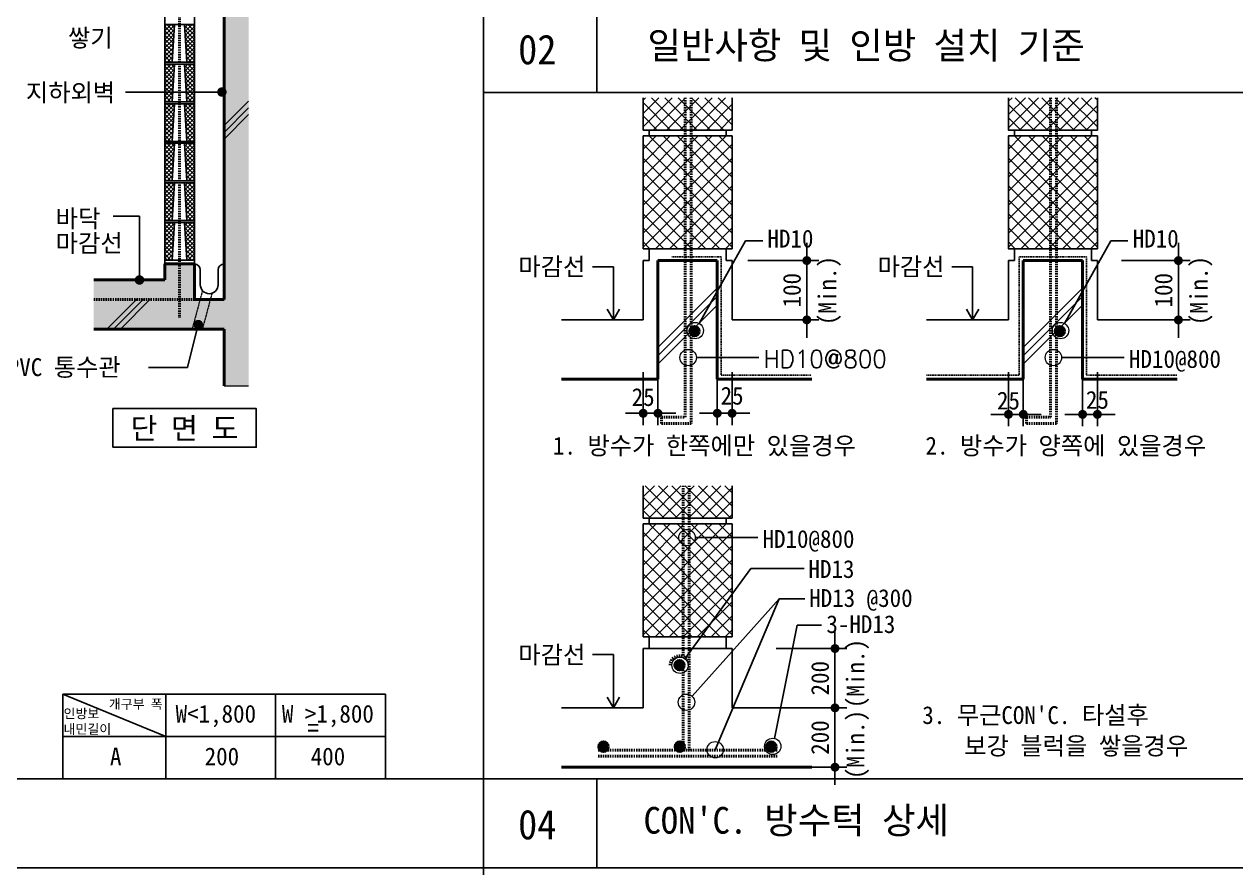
# Model space of a CAD drawing. Header units: millimetres. Extents: x 209 to 75467, y 6568 to 12199.
# Drawn here: x 29470 to 31514, y 9373 to 10794 of the extents above; entities that cross this region are included whole.
import ezdxf
from ezdxf.enums import TextEntityAlignment as Align

# ---------------------------------------------------------------- set-up
doc = ezdxf.new("R2010")
doc.units = ezdxf.units.MM
doc.header["$MEASUREMENT"] = 0
doc.linetypes.add('HID', pattern=[2, 1.1, -0.9])
doc.linetypes.add('HIDDEN', pattern=[0.375, 0.25, -0.125])
doc.layers.get('0').update_dxf_attribs({"linetype": 'CONTINUOUS'})
for name, color, linetype, lineweight in [('A-CONC-LIN1', 2, 'CONTINUOUS', 40), ('A-DIMS', 7, 'CONTINUOUS', 25), ('A-MKXS-LEAD', 7, 'CONTINUOUS', 25), ('A-MKXS-TEXT1', 3, 'CONTINUOUS', 25), ('A-MKXX-SYMB', 7, 'CONTINUOUS', 25), ('A-SECT-LIN1', 4, 'CONTINUOUS', 25), ('A-WAXM-BLOC', 3, 'CONTINUOUS', 25), ('A-XXXX-HATC', 8, 'CONTINUOUS', 18), ('A-XXXX-HID', 8, 'HIDDEN', 18), ('A-XXXX-TABL', 7, 'CONTINUOUS', 25), ('S-RBAR', 2, 'CONTINUOUS', 40)]:
    doc.layers.add(name, color=color, linetype=linetype, lineweight=lineweight)
doc.layers.add('A-XXXX-SOLD', color=252, linetype='CONTINUOUS')
doc.layers.add('CA-ANNO-TEXT', color=3, linetype='CONTINUOUS')
doc.styles.add('HY울릉도L', font='H2GTRE.TTF')
doc.styles.get("Standard").update_dxf_attribs({"font": 'SIMPLEX.shx'})
doc.styles.add('돋움체', font='')
doc.styles.get('돋움체').set_extended_font_data('DotumChe')
doc.dimstyles.new('CDIM', dxfattribs={"dimtxt": 3, "dimasz": 1.5, "dimexe": 2, "dimexo": 1, "dimgap": 1, "dimtad": 1, "dimdec": 0, "dimrnd": 0.5, "dimzin": 0, "dimdsep": 32, "dimlunit": 6, "dimtxsty": 'HY울릉도L', "dimblk1": '_CIDOT', "dimblk2": '_CIDOT', "dimsah": 1, "dimcen": 5.5, "dimclrd": 2, "dimclre": 2, "dimclrt": 7, "dimadec": 0, "dimazin": 0, "dimtfac": 1, "dimtdec": 0, "dimtix": 1, "dimtmove": 2, "dimatfit": 1, "dimldrblk": '_CIDOT', "dimfxl": 1, "dimtolj": 1, "dimtzin": 0, "dimlwd": -1, "dimarcsym": 0})
pattern_1 = [(45, (29795.736, -186782.403), (-11.2253202, 11.2253202), []), (135, (29795.736, -186782.403), (-11.2253202, -11.2253202), [])]
pattern_2 = [(45, (29793.767, -186923.764), (-11.2253202, 11.2253202), []), (135, (29793.767, -186923.764), (-11.2253202, -11.2253202), [])]
pattern_3 = [(45, (29264.355, -186926.358), (-11.2253202, 11.2253202), []), (135, (29264.355, -186926.358), (-11.2253202, -11.2253202), [])]

# ---------------------------------------------------------------- blocks, each defined once
blk = doc.blocks.new('*X8')
at = {"color": 0}
for p, q in [((16418.4, 2488.4), (16838.6, 2908.6)), ((16418.4, 2559.2), (16767.8, 2908.6)), ((16418.4, 2629.9), (16697.1, 2908.6)), ((16418.4, 2700.6), (16626.4, 2908.6)), ((16418.4, 2771.3), (16555.7, 2908.6)), ((16418.4, 2842), (16485, 2908.6)), ((16418.4, 2417.7), (16868.4, 2867.7)), ((16418.4, 2347), (16868.4, 2797)), ((16480.7, 2338.6), (16868.4, 2726.3)), ((16551.4, 2338.6), (16868.4, 2655.6)), ((16622.1, 2338.6), (16868.4, 2584.9)), ((16692.8, 2338.6), (16868.4, 2514.2)), ((16763.5, 2338.6), (16868.4, 2443.5)), ((16834.2, 2338.6), (16868.4, 2372.8))]:
    blk.add_line(p, q, dxfattribs=at)
blk = doc.blocks.new('_CIDOT')
at = {"color": 0, "linetype": 'ByBlock'}
blk.add_line((2, 0), (-1, 0), dxfattribs=at)
at = {"color": 0, "linetype": 'ByBlock', "const_width": 0.5}
blk.add_lwpolyline([(-0.25, 0, 1), (0.25, 0, 1)], format="xyb", close=True, dxfattribs=at)
blk = doc.blocks.new('*D427')
at = {"layer": 'A-DIMS', "lineweight": -2, "transparency": 16777216}
for p, q in [((30514.3, 10207.9), (30514.3, 10118.5)), ((30539.3, 10207.9), (30539.3, 10118.5))]:
    blk.add_line(p, q, dxfattribs=at)
at = {"layer": 'A-DIMS', "transparency": 16777216}
for p, q in [((30499.3, 10138.5), (30484.3, 10138.5)), ((30514.3, 10138.5), (30539.3, 10138.5)), ((30554.3, 10138.5), (30569.3, 10138.5))]:
    blk.add_line(p, q, dxfattribs=at)
at = {"layer": 'A-DIMS', "transparency": 16777216, "xscale": 15, "yscale": 15, "zscale": 15}
blk.add_blockref('_CIDOT', (30514.3, 10138.5), dxfattribs=at)
at = {"layer": 'A-DIMS', "transparency": 16777216, "xscale": 15, "yscale": 15, "zscale": 15, "rotation": 180}
blk.add_blockref('_CIDOT', (30539.3, 10138.5), dxfattribs=at)
at = {"layer": 'A-DIMS', "color": 3, "transparency": 16777216, "insert": (30514.3, 10165.6), "char_height": 30, "attachment_point": 5, "style": '돋움체'}
blk.add_mtext('\\A1;25', dxfattribs=at)
blk = doc.blocks.new('*D428')
at = {"layer": 'A-DIMS', "lineweight": -2, "transparency": 16777216}
for p, q in [((30639.3, 10207.9), (30639.3, 10118.5)), ((30664.3, 10207.9), (30664.3, 10118.5))]:
    blk.add_line(p, q, dxfattribs=at)
at = {"layer": 'A-DIMS', "transparency": 16777216}
for p, q in [((30624.3, 10138.5), (30609.3, 10138.5)), ((30639.3, 10138.5), (30664.3, 10138.5)), ((30679.3, 10138.5), (30694.3, 10138.5))]:
    blk.add_line(p, q, dxfattribs=at)
at = {"layer": 'A-DIMS', "transparency": 16777216, "xscale": 15, "yscale": 15, "zscale": 15}
blk.add_blockref('_CIDOT', (30639.3, 10138.5), dxfattribs=at)
at = {"layer": 'A-DIMS', "transparency": 16777216, "xscale": 15, "yscale": 15, "zscale": 15, "rotation": 180}
blk.add_blockref('_CIDOT', (30664.3, 10138.5), dxfattribs=at)
at = {"layer": 'A-DIMS', "color": 3, "transparency": 16777216, "insert": (30664.3, 10167.9), "char_height": 30, "attachment_point": 5, "style": '돋움체'}
blk.add_mtext('\\A1;25', dxfattribs=at)
blk = doc.blocks.new('*D429')
at = {"layer": 'A-DIMS', "lineweight": -2, "transparency": 16777216}
for p, q in [((30691.1, 10395.9), (30810.3, 10395.9)), ((30691.1, 10295.9), (30810.3, 10295.9))]:
    blk.add_line(p, q, dxfattribs=at)
at = {"layer": 'A-DIMS', "transparency": 16777216}
blk.add_line((30790.3, 10310.9), (30790.3, 10380.9), dxfattribs=at)
at = {"layer": 'A-DIMS', "transparency": 16777216, "xscale": 15, "yscale": 15, "zscale": 15}
for p, rotation in [((30790.3, 10395.9), 90), ((30790.3, 10295.9), 270)]:
    blk.add_blockref('_CIDOT', p, dxfattribs=dict(at, rotation=rotation))
at = {"layer": 'A-DIMS', "color": 3, "transparency": 16777216, "insert": (30765.3, 10345.9), "char_height": 30, "attachment_point": 5, "rotation": 90, "style": '돋움체'}
blk.add_mtext('\\A1;100', dxfattribs=at)
blk = doc.blocks.new('*D430')
at = {"layer": 'A-DIMS', "lineweight": -2, "transparency": 16777216}
for p, q in [((31255.4, 10207.9), (31255.4, 10116.7)), ((31280.4, 10207.9), (31280.4, 10116.7))]:
    blk.add_line(p, q, dxfattribs=at)
at = {"layer": 'A-DIMS', "transparency": 16777216}
for p, q in [((31240.4, 10136.7), (31225.4, 10136.7)), ((31255.4, 10136.7), (31280.4, 10136.7)), ((31295.4, 10136.7), (31310.4, 10136.7))]:
    blk.add_line(p, q, dxfattribs=at)
at = {"layer": 'A-DIMS', "transparency": 16777216, "xscale": 15, "yscale": 15, "zscale": 15}
blk.add_blockref('_CIDOT', (31255.4, 10136.7), dxfattribs=at)
at = {"layer": 'A-DIMS', "transparency": 16777216, "xscale": 15, "yscale": 15, "zscale": 15, "rotation": 180}
blk.add_blockref('_CIDOT', (31280.4, 10136.7), dxfattribs=at)
at = {"layer": 'A-DIMS', "color": 3, "transparency": 16777216, "insert": (31280.4, 10160.9), "char_height": 30, "attachment_point": 5, "style": '돋움체'}
blk.add_mtext('\\A1;25', dxfattribs=at)
blk = doc.blocks.new('*D431')
at = {"layer": 'A-DIMS', "lineweight": -2, "transparency": 16777216}
for p, q in [((31130.4, 10207.9), (31130.4, 10116.7)), ((31155.4, 10207.9), (31155.4, 10116.7))]:
    blk.add_line(p, q, dxfattribs=at)
at = {"layer": 'A-DIMS', "transparency": 16777216}
for p, q in [((31115.4, 10136.7), (31100.4, 10136.7)), ((31130.4, 10136.7), (31155.4, 10136.7)), ((31170.4, 10136.7), (31185.4, 10136.7))]:
    blk.add_line(p, q, dxfattribs=at)
at = {"layer": 'A-DIMS', "transparency": 16777216, "xscale": 15, "yscale": 15, "zscale": 15}
blk.add_blockref('_CIDOT', (31130.4, 10136.7), dxfattribs=at)
at = {"layer": 'A-DIMS', "transparency": 16777216, "xscale": 15, "yscale": 15, "zscale": 15, "rotation": 180}
blk.add_blockref('_CIDOT', (31155.4, 10136.7), dxfattribs=at)
at = {"layer": 'A-DIMS', "color": 3, "transparency": 16777216, "insert": (31130.4, 10159.7), "char_height": 30, "attachment_point": 5, "style": '돋움체'}
blk.add_mtext('\\A1;25', dxfattribs=at)
blk = doc.blocks.new('*D432')
at = {"layer": 'A-DIMS', "lineweight": -2, "transparency": 16777216}
for p, q in [((31321.3, 10395.9), (31437, 10395.9)), ((31321.3, 10295.9), (31437, 10295.9))]:
    blk.add_line(p, q, dxfattribs=at)
at = {"layer": 'A-DIMS', "transparency": 16777216}
blk.add_line((31417, 10310.9), (31417, 10380.9), dxfattribs=at)
at = {"layer": 'A-DIMS', "transparency": 16777216, "xscale": 15, "yscale": 15, "zscale": 15}
for p, rotation in [((31417, 10395.9), 90), ((31417, 10295.9), 270)]:
    blk.add_blockref('_CIDOT', p, dxfattribs=dict(at, rotation=rotation))
at = {"layer": 'A-DIMS', "color": 3, "transparency": 16777216, "insert": (31392, 10345.9), "char_height": 30, "attachment_point": 5, "rotation": 90, "style": '돋움체'}
blk.add_mtext('\\A1;100', dxfattribs=at)
blk = doc.blocks.new('*D467')
at = {"layer": 'A-DIMS', "lineweight": -2, "transparency": 16777216}
for p, q in [((30738.6, 9742), (30857.8, 9742)), ((30738.6, 9642), (30857.8, 9642))]:
    blk.add_line(p, q, dxfattribs=at)
at = {"layer": 'A-DIMS', "transparency": 16777216}
blk.add_line((30837.8, 9657), (30837.8, 9727), dxfattribs=at)
at = {"layer": 'A-DIMS', "transparency": 16777216, "xscale": 15, "yscale": 15, "zscale": 15}
for p, rotation in [((30837.8, 9742), 90), ((30837.8, 9642), 270)]:
    blk.add_blockref('_CIDOT', p, dxfattribs=dict(at, rotation=rotation))
at = {"layer": 'A-DIMS', "color": 3, "transparency": 16777216, "insert": (30812.8, 9692), "char_height": 30, "attachment_point": 5, "rotation": 90, "style": '돋움체'}
blk.add_mtext('\\A1;200', dxfattribs=at)
blk = doc.blocks.new('*D468')
at = {"layer": 'A-DIMS', "lineweight": -2, "transparency": 16777216}
for p, q in [((30738.6, 9642), (30857.8, 9642)), ((30738.6, 9542), (30857.8, 9542))]:
    blk.add_line(p, q, dxfattribs=at)
at = {"layer": 'A-DIMS', "transparency": 16777216}
blk.add_line((30837.8, 9557), (30837.8, 9627), dxfattribs=at)
at = {"layer": 'A-DIMS', "transparency": 16777216, "xscale": 15, "yscale": 15, "zscale": 15}
for p, rotation in [((30837.8, 9642), 90), ((30837.8, 9542), 270)]:
    blk.add_blockref('_CIDOT', p, dxfattribs=dict(at, rotation=rotation))
at = {"layer": 'A-DIMS', "color": 3, "transparency": 16777216, "insert": (30812.8, 9592), "char_height": 30, "attachment_point": 5, "rotation": 90, "style": '돋움체'}
blk.add_mtext('\\A1;200', dxfattribs=at)

msp = doc.modelspace()

# ---------------------------------------------------------------- hatches: boundary and pattern name
at = {"layer": 'A-XXXX-HATC', "ltscale": 2}
h = msp.add_hatch(dxfattribs=at)
h.set_pattern_fill('ANSI37', color=256, scale=40, style=0)
h.set_pattern_definition([(45, (-119230.386, -237291.2895), (-3.53553391, 3.53553391), []), (135, (-119230.386, -237291.2895), (-3.53553391, -3.53553391), [])])
h.paths.add_polyline_path([(29724.1, 10793.5), (29707.4, 10793.5), (29707.4, 10730.2), (29719.9, 10730.2)])
h.paths.add_polyline_path([(29757.4, 10793.5), (29740.7, 10793.5), (29744.9, 10730.2), (29757.4, 10730.2)])
h = msp.add_hatch(dxfattribs=at)
h.set_pattern_fill('ANSI37', color=256, scale=40, style=0)
h.set_pattern_definition([(45, (-119230.386, -237357.956), (-3.53553391, 3.53553391), []), (135, (-119230.386, -237357.956), (-3.53553391, -3.53553391), [])])
h.paths.add_polyline_path([(29724.1, 10726.8), (29707.4, 10726.8), (29707.4, 10663.5), (29719.9, 10663.5)])
h.paths.add_polyline_path([(29757.4, 10726.8), (29740.7, 10726.8), (29744.9, 10663.5), (29757.4, 10663.5)])
h = msp.add_hatch(dxfattribs=at)
h.set_pattern_fill('ANSI37', color=256, scale=5, style=0)
h.set_pattern_definition(pattern_2)
h.paths.add_polyline_path([(30664.3, 10615.9), (30664.3, 10670.4), (30514.3, 10670.4), (30514.3, 10615.9)])
h = msp.add_hatch(dxfattribs=at)
h.set_pattern_fill('ANSI37', color=256, scale=5, style=0)
h.set_pattern_definition(pattern_2)
h.paths.add_polyline_path([(30514.3, 10615.9), (30514.3, 10670.4), (30664.3, 10670.4), (30664.3, 10615.9)])
h = msp.add_hatch(dxfattribs=at)
h.set_pattern_fill('ANSI37', color=256, scale=5, style=0)
h.set_pattern_definition(pattern_3)
h.paths.add_polyline_path([(31130.4, 10615.9), (31130.4, 10670.4), (31280.4, 10670.4), (31280.4, 10615.9)])
h = msp.add_hatch(dxfattribs=at)
h.set_pattern_fill('ANSI37', color=256, scale=5, style=0)
h.set_pattern_definition(pattern_3)
h.paths.add_polyline_path([(31280.4, 10615.9), (31280.4, 10670.4), (31130.4, 10670.4), (31130.4, 10615.9)])
h = msp.add_hatch(dxfattribs=at)
h.set_pattern_fill('ANSI37', color=256, scale=40, style=0)
h.set_pattern_definition([(45, (-119230.386, -237424.623), (-3.53553391, 3.53553391), []), (135, (-119230.386, -237424.623), (-3.53553391, -3.53553391), [])])
h.paths.add_polyline_path([(29724.1, 10660.2), (29707.4, 10660.2), (29707.4, 10596.8), (29719.9, 10596.8)])
h.paths.add_polyline_path([(29757.4, 10660.2), (29740.7, 10660.2), (29744.9, 10596.8), (29757.4, 10596.8)])
h = msp.add_hatch(dxfattribs=at)
h.set_pattern_fill('ANSI37', color=256, scale=40, style=0)
h.set_pattern_definition([(45, (-119230.386, -237491.2895), (-3.53553391, 3.53553391), []), (135, (-119230.386, -237491.2895), (-3.53553391, -3.53553391), [])])
h.paths.add_polyline_path([(29724.1, 10593.5), (29707.4, 10593.5), (29707.4, 10530.2), (29719.9, 10530.2)])
h.paths.add_polyline_path([(29757.4, 10593.5), (29740.7, 10593.5), (29744.9, 10530.2), (29757.4, 10530.2)])
h = msp.add_hatch(dxfattribs=at)
h.set_pattern_fill('ANSI37', color=256, scale=40, style=0)
h.set_pattern_definition([(45, (-119230.386, -237557.956), (-3.53553391, 3.53553391), []), (135, (-119230.386, -237557.956), (-3.53553391, -3.53553391), [])])
h.paths.add_polyline_path([(29724.1, 10526.8), (29707.4, 10526.8), (29707.4, 10463.5), (29719.9, 10463.5)])
h.paths.add_polyline_path([(29744.9, 10463.5), (29757.4, 10463.5), (29757.4, 10526.8), (29740.7, 10526.8)])
h = msp.add_hatch(dxfattribs=at)
h.set_pattern_fill('ANSI37', color=256, scale=40, style=0)
h.set_pattern_definition([(45, (-119230.386, -237624.623), (-3.53553391, 3.53553391), []), (135, (-119230.386, -237624.623), (-3.53553391, -3.53553391), [])])
h.paths.add_polyline_path([(29724.1, 10460.2), (29707.4, 10460.2), (29707.4, 10396.8), (29719.9, 10396.8)])
h.paths.add_polyline_path([(29757.4, 10460.2), (29740.7, 10460.2), (29744.9, 10396.8), (29757.4, 10396.8)])
h = msp.add_hatch(dxfattribs=at)
h.set_pattern_fill('ANSI37', color=256, scale=5, style=0)
h.set_pattern_definition(pattern_1)
h.paths.add_polyline_path([(30514.3, 9962), (30514.3, 10016.5), (30664.3, 10016.5), (30664.3, 9962)])
h = msp.add_hatch(dxfattribs=at)
h.set_pattern_fill('ANSI37', color=256, scale=5, style=0)
h.set_pattern_definition(pattern_1)
h.paths.add_polyline_path([(30664.3, 9962), (30664.3, 10016.5), (30514.3, 10016.5), (30514.3, 9962)])
at = {"layer": 'A-XXXX-SOLD', "ltscale": 2}
msp.add_hatch(color=256, dxfattribs=at).paths.add_polyline_path([(29587.6, 10363.3), (29587.6, 10280.2), (29807.4, 10280.2), (29807.4, 10184.8), (29848.7, 10184.8), (29848.7, 11284.6), (29807.4, 11284.6), (29807.4, 10330.2), (29757.4, 10330.2), (29757.4, 10390.2), (29707.4, 10390.2), (29707.4, 10363.3)])
at = {"layer": 'S-RBAR', "ltscale": 0.01}
h = msp.add_hatch(color=256, dxfattribs=at)
edge = h.paths.add_edge_path()
edge.add_arc((30601, 10276.9), 8, 0, 360)
h = msp.add_hatch(color=256, dxfattribs=at)
edge = h.paths.add_edge_path()
edge.add_arc((31217.1, 10276.9), 8, 0, 360)
h = msp.add_hatch(color=256, dxfattribs=at)
edge = h.paths.add_edge_path()
edge.add_arc((30575.7, 9714), 8, 0, 360)
h = msp.add_hatch(color=256, dxfattribs=at)
edge = h.paths.add_edge_path()
edge.add_arc((30447.4, 9576.6), 8, 0, 360)
h = msp.add_hatch(color=256, dxfattribs=at)
edge = h.paths.add_edge_path()
edge.add_arc((30576.1, 9576.6), 8, 0, 360)
h = msp.add_hatch(color=256, dxfattribs=at)
edge = h.paths.add_edge_path()
edge.add_arc((30730.4, 9576.6), 8, 0, 360)

# ---------------------------------------------------------------- linework, layer by layer
at = {"layer": 'A-CONC-LIN1'}
for p, q in [((29807.4, 11284.6), (29807.4, 10330.2)), ((29707.4, 10390.2), (29757.4, 10390.2)), ((29707.4, 10390.2), (29707.4, 10363.3)), ((29757.4, 10390.2), (29757.4, 10330.2)), ((30639.3, 10395.9), (30539.3, 10395.9)), ((30539.3, 10395.9), (30539.3, 10195.9)), ((30639.3, 10395.9), (30639.3, 10195.9)), ((31155.4, 10395.9), (31155.4, 10195.9)), ((31255.4, 10395.9), (31155.4, 10395.9)), ((31255.4, 10395.9), (31255.4, 10195.9)), ((29587.6, 10363.3), (29707.4, 10363.3)), ((29757.4, 10330.2), (29807.4, 10330.2)), ((29587.6, 10280.2), (29807.4, 10280.2)), ((29807.4, 10280.2), (29807.4, 10184.8)), ((30539.3, 10195.9), (30376.3, 10195.9)), ((30798.9, 10195.9), (30639.3, 10195.9)), ((31155.4, 10195.9), (30992.4, 10195.9)), ((31415, 10195.9), (31255.4, 10195.9)), ((30798.9, 9542.1), (30376.3, 9542.1))]:
    msp.add_line(p, q, dxfattribs=at)
at = {"layer": 'A-CONC-LIN1', "linetype": 'HID', "ltscale": 2}
msp.add_line((29587.6, 10330.2), (29757.4, 10330.2), dxfattribs=at)
at = {"layer": 'A-MKXS-LEAD'}
for p, q in [((30608.9, 10289.8), (30686.7, 10428.9)), ((30686.7, 10428.9), (30715.9, 10428.9)), ((31224.9, 10289.8), (31302.8, 10428.9)), ((31302.8, 10428.9), (31331.9, 10428.9)), ((30429, 10385.6), (30464.1, 10385.6)), ((30464.1, 10385.6), (30464.1, 10295.8)), ((31034.8, 10385.6), (31069.9, 10385.6)), ((31069.9, 10385.6), (31069.9, 10295.8)), ((30464.1, 10295.8), (30453.7, 10313.8)), ((30453.7, 10313.8), (30464.1, 10295.8)), ((30464.1, 10295.8), (30474.5, 10313.8)), ((31069.9, 10295.8), (31059.6, 10313.8)), ((31059.6, 10313.8), (31069.9, 10295.8)), ((31069.9, 10295.8), (31080.3, 10313.8)), ((30604, 10232.4), (30709.5, 10232.4)), ((31220, 10232.4), (31325.6, 10232.4)), ((30602, 9929.1), (30707.6, 9929.1)), ((30584.7, 9724.9), (30695.7, 9876.8)), ((30695.7, 9876.8), (30785.8, 9876.8)), ((30596.7, 9661.7), (30743.6, 9825.8)), ((30635.7, 9571.5), (30743.6, 9825.8)), ((30743.6, 9825.8), (30786.7, 9825.8)), ((30735.8, 9590.5), (30774, 9781.2)), ((30774, 9781.2), (30815.2, 9781.2)), ((30429, 9731.7), (30464.2, 9731.7)), ((30464.2, 9731.7), (30464.2, 9641.9)), ((30464.2, 9641.9), (30453.8, 9659.9)), ((30453.8, 9659.9), (30464.2, 9641.9)), ((30464.2, 9641.9), (30474.6, 9659.9))]:
    msp.add_line(p, q, dxfattribs=at)
at = {"layer": 'A-MKXS-LEAD', "ltscale": 2, "const_width": 8}
msp.add_lwpolyline([(29799.8, 10679.9, 1), (29807.8, 10679.9, 1)], format="xyb", close=True, dxfattribs=at)
at = {"layer": 'A-MKXS-LEAD', "ltscale": 2}
msp.add_lwpolyline([(29803.8, 10679.9), (29641.1, 10679.9)], dxfattribs=at)
at = {"layer": 'A-MKXS-LEAD'}
for points in [[(29664.8, 10470.7), (29620.2, 10470.7)], [(29664.8, 10363.2), (29664.8, 10470.7)], [(29764, 10287.9), (29745.6, 10215.6)], [(29745.6, 10215.6), (29680, 10215.6)]]:
    msp.add_lwpolyline(points, dxfattribs=at)
at = {"layer": 'A-MKXS-LEAD', "const_width": 8}
for points in [[(29660.8, 10363.2, 1), (29668.8, 10363.2, 1)], [(29760, 10287.9, 1), (29768, 10287.9, 1)]]:
    msp.add_lwpolyline(points, format="xyb", close=True, dxfattribs=at)
at = {"layer": 'A-MKXX-SYMB'}
msp.add_lwpolyline([(29619.9, 10081.3), (29861.6, 10081.3), (29861.6, 10146.3), (29619.9, 10146.3)], close=True, dxfattribs=at)
at = {"layer": 'A-SECT-LIN1'}
for p, q in [((30524.3, 10615.9), (30524.3, 10605.9)), ((30654.3, 10615.9), (30654.3, 10605.9)), ((31140.4, 10615.9), (31140.4, 10605.9)), ((31270.4, 10615.9), (31270.4, 10605.9)), ((30524.3, 10415.9), (30524.3, 10395.9)), ((30654.3, 10415.9), (30654.3, 10395.9)), ((31140.4, 10415.9), (31140.4, 10395.9)), ((31270.4, 10415.9), (31270.4, 10395.9)), ((30524.3, 10395.9), (30514.3, 10395.9)), ((30514.3, 10395.9), (30514.3, 10295.9)), ((30664.3, 10395.9), (30654.3, 10395.9)), ((30664.3, 10395.9), (30664.3, 10295.9)), ((31140.4, 10395.9), (31130.4, 10395.9)), ((31130.4, 10395.9), (31130.4, 10295.9)), ((31280.4, 10395.9), (31270.4, 10395.9)), ((31280.4, 10395.9), (31280.4, 10295.9)), ((29767.4, 10380.2), (29767.4, 10355.1)), ((29797.4, 10380.2), (29797.4, 10355.1)), ((30514.3, 10295.9), (30376.3, 10295.9)), ((30798.9, 10295.9), (30664.3, 10295.9)), ((31130.4, 10295.9), (30992.4, 10295.9)), ((31415, 10295.9), (31280.4, 10295.9)), ((30524.3, 9962), (30524.3, 9952)), ((30654.3, 9962), (30654.3, 9952)), ((30524.3, 9762), (30524.3, 9742)), ((30654.3, 9762), (30654.3, 9742)), ((30664.3, 9742), (30514.3, 9742)), ((30514.3, 9742), (30514.3, 9642)), ((30664.3, 9742), (30664.3, 9642)), ((30514.3, 9642), (30376.3, 9642)), ((30798.9, 9642), (30664.3, 9642))]:
    msp.add_line(p, q, dxfattribs=at)
at = {"layer": 'A-SECT-LIN1', "linetype": 'HID'}
for p, q in [((30646, 10402.2), (30562.9, 10402.2)), ((30646, 10402.2), (30646, 10202.6)), ((31262, 10402.2), (31148.7, 10402.2)), ((31148.7, 10402.2), (31148.7, 10202.6)), ((31262, 10402.2), (31262, 10202.6)), ((30646, 10202.6), (30798.4, 10202.6)), ((31148.7, 10202.6), (30992.4, 10202.6)), ((31262, 10202.6), (31414.6, 10202.6))]:
    msp.add_line(p, q, dxfattribs=at)
at = {"layer": 'A-SECT-LIN1'}
for centre, radius, start, end in [((29757.4, 10380.2), 10, 0, 90), ((29807.4, 10380.2), 10, 90, 180), ((29782.4, 10355.1), 15, 180, 0)]:
    msp.add_arc(centre, radius, start, end, dxfattribs=at)
at = {"layer": 'A-WAXM-BLOC'}
for p, q in [((29707.4, 11196.8), (29707.4, 10390.2)), ((29757.4, 11196.8), (29757.4, 10390.2)), ((29757.4, 10793.5), (29707.4, 10793.5)), ((29724.1, 10793.5), (29719.9, 10730.2)), ((29740.7, 10793.5), (29744.9, 10730.2)), ((29757.4, 10730.2), (29707.4, 10730.2)), ((29757.4, 10726.8), (29707.4, 10726.8)), ((29724.1, 10726.8), (29719.9, 10663.5)), ((29740.7, 10726.8), (29744.9, 10663.5)), ((29757.4, 10663.5), (29707.4, 10663.5)), ((29757.4, 10660.2), (29707.4, 10660.2)), ((29724.1, 10660.2), (29719.9, 10596.8)), ((29740.7, 10660.2), (29744.9, 10596.8)), ((29757.4, 10596.8), (29707.4, 10596.8)), ((29757.4, 10593.5), (29707.4, 10593.5)), ((29724.1, 10593.5), (29719.9, 10530.2)), ((29740.7, 10593.5), (29744.9, 10530.2)), ((29757.4, 10530.2), (29707.4, 10530.2)), ((29757.4, 10526.8), (29707.4, 10526.8)), ((29724.1, 10526.8), (29719.9, 10463.5)), ((29740.7, 10526.8), (29744.9, 10463.5)), ((29757.4, 10463.5), (29707.4, 10463.5)), ((29757.4, 10460.2), (29707.4, 10460.2)), ((29724.1, 10460.2), (29719.9, 10396.8)), ((29740.7, 10460.2), (29744.9, 10396.8)), ((29757.4, 10396.8), (29707.4, 10396.8))]:
    msp.add_line(p, q, dxfattribs=at)
for points in [[(30664.3, 10670.4), (30664.3, 10615.9), (30514.3, 10615.9), (30514.3, 10670.4)], [(31280.4, 10670.4), (31280.4, 10615.9), (31130.4, 10615.9), (31130.4, 10670.4)], [(30664.3, 10016.5), (30664.3, 9962), (30514.3, 9962), (30514.3, 10016.5)]]:
    msp.add_lwpolyline(points, dxfattribs=at)
for points in [[(30664.3, 10415.9), (30664.3, 10605.9), (30514.3, 10605.9), (30514.3, 10415.9)], [(31280.4, 10415.9), (31280.4, 10605.9), (31130.4, 10605.9), (31130.4, 10415.9)], [(30664.3, 9762), (30664.3, 9952), (30514.3, 9952), (30514.3, 9762)]]:
    msp.add_lwpolyline(points, close=True, dxfattribs=at)
at = {"layer": 'A-XXXX-HATC', "ltscale": 2}
for p, q in [((29807.4, 10623.3), (29848.7, 10664.5)), ((29807.4, 10612), (29848.7, 10653.2)), ((29807.4, 10600.7), (29848.7, 10641.9)), ((29609.9, 10280.2), (29659.9, 10330.2)), ((29621.2, 10280.2), (29671.2, 10330.2)), ((29632.5, 10280.2), (29682.5, 10330.2)), ((29807.4, 10184.8), (29848.7, 10184.8))]:
    msp.add_line(p, q, dxfattribs=at)
at = {"layer": 'A-XXXX-HATC'}
for p, q in [((30539.3, 10249.3), (30639.3, 10349.3)), ((31155.4, 10249.3), (31255.4, 10349.3)), ((30539.3, 10235.1), (30639.3, 10335.1)), ((30539.3, 10221), (30639.3, 10321)), ((31155.4, 10235.1), (31255.4, 10335.1)), ((31155.4, 10221), (31255.4, 10321))]:
    msp.add_line(p, q, dxfattribs=at)
for centre in [(30602.1, 10277.8), (31218.2, 10277.8), (30590.2, 10232.4), (31206.2, 10232.4), (30588.2, 9929.1), (30576.5, 9713.8), (30587.4, 9651.5), (30635.7, 9571.5), (30732.8, 9577)]:
    msp.add_circle(centre, 13.8, dxfattribs=at)
at = {"layer": 'A-XXXX-HID', "ltscale": 2}
for p, q in [((29771, 10345.4), (29753.6, 10280.2)), ((29787.1, 10340.9), (29770.8, 10280.2))]:
    msp.add_line(p, q, dxfattribs=at)
at = {"layer": 'A-XXXX-TABL'}
for p, q in [((30245.2, 11985.2), (30245.2, 6759.8)), ((30436, 10828.9), (30436, 10678.9)), ((32756.5, 10678.9), (30245.2, 10678.9)), ((29535.6, 9665.3), (29535.6, 9522.5)), ((29535.6, 9665.3), (30079.5, 9665.3)), ((29535.6, 9665.3), (29709.4, 9593.9)), ((29709.4, 9665.3), (29709.4, 9522.5)), ((29894.1, 9665.3), (29894.1, 9522.5)), ((30079.5, 9665.3), (30079.5, 9522.5)), ((29535.6, 9593.9), (30079.5, 9593.9)), ((25409, 9522.5), (32756.5, 9522.5)), ((29535.6, 9522.5), (30079.5, 9522.5)), ((30436, 9522.5), (30436, 9372.5)), ((32756.5, 9372.5), (25409, 9372.5))]:
    msp.add_line(p, q, dxfattribs=at)
at = {"layer": 'S-RBAR', "color": 6, "linetype": 'HID', "ltscale": 2}
msp.add_line((29732.4, 11691.9), (29732.4, 10299.5), dxfattribs=at)
at = {"layer": 'S-RBAR', "linetype": 'HID', "ltscale": 2}
for p, q in [((30585.1, 10670.4), (30585.1, 10131.7)), ((30595.4, 10670.4), (30595.4, 10121.4)), ((31201.2, 10670.4), (31201.2, 10131.7)), ((31211.5, 10670.4), (31211.5, 10121.4)), ((30545, 10131.7), (30585.1, 10131.7)), ((30545, 10121.4), (30545, 10131.7)), ((30545, 10121.4), (30595.4, 10121.4)), ((31161, 10131.7), (31201.2, 10131.7)), ((31161, 10121.4), (31161, 10131.7)), ((31161, 10121.4), (31211.5, 10121.4)), ((30581.6, 10016.5), (30581.6, 9728.7)), ((30591.9, 10016.5), (30591.9, 9570.9)), ((30581.6, 9714), (30581.6, 9570.9)), ((30438.3, 9570.9), (30740.3, 9570.9)), ((30438.3, 9560.6), (30740.3, 9560.6))]:
    msp.add_line(p, q, dxfattribs=at)
at = {"layer": 'S-RBAR', "ltscale": 0.01}
for centre in [(30601, 10276.9), (30601, 10276.9), (31217.1, 10276.9), (31217.1, 10276.9), (30575.7, 9714), (30575.7, 9714), (30447.4, 9576.6), (30447.4, 9576.6), (30576.1, 9576.6), (30576.1, 9576.6), (30730.4, 9576.6), (30730.4, 9576.6)]:
    msp.add_circle(centre, 8, dxfattribs=at)
at = {"layer": 'S-RBAR', "linetype": 'HID', "ltscale": 2}
for radius in [15.9, 5.88]:
    msp.add_arc((30575.7, 9714), radius, 0, 180, dxfattribs=at)

# ---------------------------------------------------------------- block references
at = {"layer": 'A-XXXX-HATC', "ltscale": 2}
for p, xscale, yscale, zscale in [((25041.5, 9636.4), 0.3333333333284827, 0.3333333333284827, 0.3333333333284827), ((36137.1, 9636.4), -0.3333333333284827, 0.3333333333139308, 0.3333333333333337), ((36753.2, 9636.4), -0.3333333333284827, 0.3333333333139308, 0.3333333333333347), ((25657.5, 9636.4), 0.3333333333284827, 0.3333333333284827, 0.3333333333284827), ((25041.5, 8982.5), 0.3333333333284827, 0.3333333333284827, 0.3333333333284827), ((36137.1, 8982.5), -0.3333333333284827, 0.3333333333139308, 0.3333333333333347)]:
    msp.add_blockref('*X8', p, dxfattribs=dict(at, xscale=xscale, yscale=yscale, zscale=zscale))

# ---------------------------------------------------------------- texts
at = {"layer": 'A-MKXS-TEXT1', "style": '돋움체'}
for s, height, p in [('쌓기', 30, (29544.2, 10756.2)), ('일반사항 및 인방 설치 기준', 45, (30521.5, 10736)), ('지하외벽', 30, (29473.2, 10663.9)), ('바닥', 30, (29523.5, 10452)), ('마감선', 30, (29523.5, 10410.3)), ('HD10', 30, (30723.9, 10417.9)), ('HD10', 30, (31340, 10417.9)), ('마감선', 30, (30303.8, 10370.6)), ('마감선', 30, (30909.6, 10370.6)), ('HD10@800', 30, (31333.7, 10215)), ('ø50 PVC 통수관', 30, (29361, 10201.2)), ('HD10@800', 30, (30715.6, 9911.7)), ('HD13', 30, (30793.1, 9861)), ('HD13 @300', 30, (30794.3, 9812.1)), ('3-HD13', 30, (30823.3, 9768.1)), ('마감선', 30, (30303.8, 9716.6)), ('개구부 폭', 16, (29613.2, 9640.4)), ('W<1,800', 30, (29725.7, 9617.1)), ('W >1,800', 30, (29905, 9617.1)), ('인방보', 16, (29536.8, 9624.5)), ('내민길이', 16, (29536.8, 9598.2)), ('=', 30, (29947.8, 9593.4)), ('A', 30, (29615, 9545.2)), ('200', 30, (29774.7, 9545.2)), ('400', 30, (29953.6, 9545.2)), ("CON'C. 방수턱 상세", 45, (30515, 9430))]:
    msp.add_text(s, height=height, dxfattribs=at).set_placement(p)
at = {"layer": 'A-MKXS-TEXT1', "width": 0.95}
msp.add_text('HD10@800', height=30, dxfattribs=at).set_placement((30717.6, 10215))
at = {"layer": 'A-MKXS-TEXT1', "style": '돋움체'}
msp.add_text('단 면 도', height=36, dxfattribs=at).set_placement((29740.7, 10114), align=Align.MIDDLE)
for s, p in [('1. 방수가 한쪽에만 있을경우', (30617.6, 10083.9)), ('2. 방수가 양쪽에 있을경우', (31227.2, 10083.9)), ("3. 무근CON'C. 타설후", (31176.1, 9629.8)), ('보강 블럭을 쌓을경우', (31244.6, 9577.9))]:
    msp.add_text(s, height=30, dxfattribs=at).set_placement(p, align=Align.MIDDLE_CENTER)
at = {"layer": 'A-MKXS-TEXT1', "char_height": 30, "attachment_point": 5, "rotation": 90, "style": '돋움체'}
for insert in [(30828.9, 10345.3), (31455.6, 10345.3), (30876.4, 9699.8), (30876.4, 9580.2)]:
    msp.add_mtext('\\A1;(Min.)', dxfattribs=dict(at, insert=insert))
at = {"layer": 'CA-ANNO-TEXT', "style": '돋움체'}
for s, p in [('02', (30303.4, 10726.7)), ('04', (30303.4, 9420.4))]:
    msp.add_text(s, height=50, dxfattribs=at).set_placement(p)

# ---------------------------------------------------------------- dimensions: what is measured, and where the dimension line sits
at = {"layer": 'A-DIMS'}
for base, p1, p2, text, picture, middle in [((30790.3, 10395.9), (30681.1, 10295.9), (30681.1, 10395.9), '100', '*D429', (30765.3, 10345.9)), ((31417, 10395.9), (31311.3, 10295.9), (31311.3, 10395.9), '100', '*D432', (31392, 10345.9)), ((30837.8, 9742), (30728.6, 9642), (30728.6, 9742), '200', '*D467', (30812.8, 9692)), ((30837.8, 9642), (30728.6, 9542), (30728.6, 9642), '200', '*D468', (30812.8, 9592))]:
    dim = msp.add_linear_dim(base=base, p1=p1, p2=p2, angle=90, text=text, dimstyle='CDIM', override={"dimscale": 10, "dimtxsty": '돋움체', "dimclrd": 256, "dimclre": 256, "dimclrt": 3}, dxfattribs=at)
    dim.commit()
    dim.dimension.update_dxf_attribs({"geometry": picture, "text_midpoint": middle})
for base, p1, p2, picture, middle in [((30539.3, 10138.5), (30514.3, 10217.9), (30539.3, 10217.9), '*D427', (30514.3, 10165.6)), ((30664.3, 10138.5), (30639.3, 10217.9), (30664.3, 10217.9), '*D428', (30664.3, 10167.9)), ((31155.4, 10136.7), (31130.4, 10217.9), (31155.4, 10217.9), '*D431', (31130.4, 10159.7)), ((31280.4, 10136.7), (31255.4, 10217.9), (31280.4, 10217.9), '*D430', (31280.4, 10160.9))]:
    dim = msp.add_linear_dim(base=base, p1=p1, p2=p2, text='25', dimstyle='CDIM', override={"dimscale": 10, "dimtxsty": '돋움체', "dimclrd": 256, "dimclre": 256, "dimclrt": 3}, dxfattribs=at)
    dim.commit()
    dim.dimension.update_dxf_attribs({"geometry": picture, "text_midpoint": middle, "dimtype": 160})

doc.saveas('drawing.dxf')
